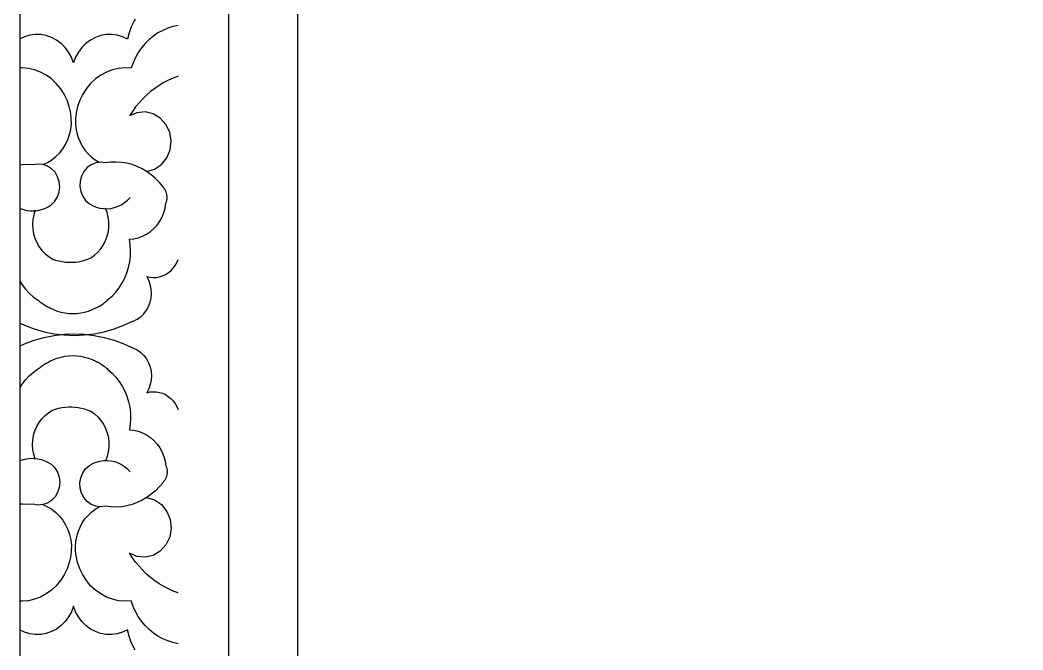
# Model space of a CAD drawing. Extents: x 1188826 to 1909461, y 608442 to 1651179.
# Drawn here: x 1668915 to 1669365.8, y 1029135.4 to 1029418.9 of the extents above; entities that cross this region are included whole.
import ezdxf

# ---------------------------------------------------------------- set-up
doc = ezdxf.new("R2010")
doc.units = 0
doc.header["$LTSCALE"] = 1000
doc.header["$MEASUREMENT"] = 0
doc.layers.add('窗', color=4, linetype='Continuous')
doc.layers.add('立面线', color=40, linetype='Continuous')

# ---------------------------------------------------------------- blocks, each defined once
blk = doc.blocks.new('EHYTERHT5EHTER')
at = {"layer": '窗', "ltscale": 3}
blk.add_lwpolyline([(86749.2, -231660.6), (85555.26, -231660.6), (85555.26, -233330.6), (86749.2, -233330.6)], close=True, dxfattribs=at)

msp = doc.modelspace()

# ---------------------------------------------------------------- linework, layer by layer
at = {"layer": '立面线'}
for p, q in [((1669039.81, 1028413.42), (1669039.81, 1032663.42)), ((1669008.6, 1032633.42), (1669008.6, 1028443.42)), ((1668914.97, 1028443.42), (1668914.97, 1032543.42)), ((1668966.22, 1029418.5), (1668964.97, 1029415.87)), ((1668966.68, 1029419.28), (1668966.22, 1029418.5)), ((1668963.98, 1029413.1), (1668963.25, 1029410.25)), ((1668964.97, 1029415.87), (1668963.98, 1029413.1)), ((1668979.11, 1029414.25), (1668976.95, 1029413.06)), ((1668981.36, 1029415.22), (1668979.11, 1029414.25)), ((1668983.69, 1029415.96), (1668981.36, 1029415.22)), ((1668986.06, 1029416.47), (1668983.69, 1029415.96)), ((1668916.97, 1029411.33), (1668914.97, 1029410.38)), ((1668919.36, 1029412.04), (1668916.97, 1029411.33)), ((1668921.82, 1029412.37), (1668919.36, 1029412.04)), ((1668924.31, 1029412.31), (1668921.82, 1029412.37)), ((1668926.76, 1029411.87), (1668924.31, 1029412.31)), ((1668929.12, 1029411.05), (1668926.76, 1029411.87)), ((1668931.35, 1029409.86), (1668929.12, 1029411.05)), ((1668933.39, 1029408.34), (1668931.35, 1029409.86)), ((1668946.59, 1029409.86), (1668944.55, 1029408.34)), ((1668948.82, 1029411.05), (1668946.59, 1029409.86)), ((1668951.19, 1029411.87), (1668948.82, 1029411.05)), ((1668953.63, 1029412.31), (1668951.19, 1029411.87)), ((1668956.12, 1029412.37), (1668953.63, 1029412.31)), ((1668958.58, 1029412.04), (1668956.12, 1029412.37)), ((1668960.98, 1029411.33), (1668958.58, 1029412.04)), ((1668963.25, 1029410.25), (1668960.98, 1029411.33)), ((1668972.98, 1029410.07), (1668971.2, 1029408.29)), ((1668974.9, 1029411.66), (1668972.98, 1029410.07)), ((1668976.95, 1029413.06), (1668974.9, 1029411.66)), ((1668935.22, 1029406.52), (1668933.39, 1029408.34)), ((1668936.77, 1029404.44), (1668935.22, 1029406.52)), ((1668938.03, 1029402.13), (1668936.77, 1029404.44)), ((1668941.17, 1029404.44), (1668939.91, 1029402.13)), ((1668942.73, 1029406.52), (1668941.17, 1029404.44)), ((1668944.55, 1029408.34), (1668942.73, 1029406.52)), ((1668968.13, 1029404.25), (1668966.87, 1029402.02)), ((1668969.58, 1029406.35), (1668968.13, 1029404.25)), ((1668971.2, 1029408.29), (1668969.58, 1029406.35)), ((1668938.97, 1029399.65), (1668938.03, 1029402.13)), ((1668939.91, 1029402.13), (1668938.97, 1029399.65)), ((1668965.8, 1029399.67), (1668964.93, 1029397.22)), ((1668966.87, 1029402.02), (1668965.8, 1029399.67)), ((1668915.86, 1029397.36), (1668914.97, 1029397.31)), ((1668918.7, 1029397.1), (1668915.86, 1029397.36)), ((1668921.49, 1029396.46), (1668918.7, 1029397.1)), ((1668924.18, 1029395.45), (1668921.49, 1029396.46)), ((1668926.73, 1029394.08), (1668924.18, 1029395.45)), ((1668953.76, 1029395.45), (1668951.21, 1029394.08)), ((1668956.45, 1029396.46), (1668953.76, 1029395.45)), ((1668959.24, 1029397.1), (1668956.45, 1029396.46)), ((1668962.09, 1029397.36), (1668959.24, 1029397.1)), ((1668964.93, 1029397.22), (1668962.09, 1029397.36)), ((1668929.11, 1029392.38), (1668926.73, 1029394.08)), ((1668931.26, 1029390.36), (1668929.11, 1029392.38)), ((1668948.83, 1029392.38), (1668946.68, 1029390.36)), ((1668951.21, 1029394.08), (1668948.83, 1029392.38)), ((1668979.59, 1029390.71), (1668977.55, 1029389.49)), ((1668981.7, 1029391.81), (1668979.59, 1029390.71)), ((1668983.86, 1029392.77), (1668981.7, 1029391.81)), ((1668986.06, 1029393.61), (1668983.86, 1029392.77)), ((1668933.17, 1029388.08), (1668931.26, 1029390.36)), ((1668934.79, 1029385.55), (1668933.17, 1029388.08)), ((1668944.77, 1029388.08), (1668943.15, 1029385.55)), ((1668946.68, 1029390.36), (1668944.77, 1029388.08)), ((1668973.67, 1029386.68), (1668971.84, 1029385.11)), ((1668975.57, 1029388.14), (1668973.67, 1029386.68)), ((1668977.55, 1029389.49), (1668975.57, 1029388.14)), ((1668936.11, 1029382.82), (1668934.79, 1029385.55)), ((1668937.09, 1029379.93), (1668936.11, 1029382.82)), ((1668941.84, 1029382.82), (1668940.85, 1029379.93)), ((1668943.15, 1029385.55), (1668941.84, 1029382.82)), ((1668968.45, 1029381.64), (1668966.89, 1029379.76)), ((1668970.1, 1029383.42), (1668968.45, 1029381.64)), ((1668971.84, 1029385.11), (1668970.1, 1029383.42)), ((1668937.73, 1029376.93), (1668937.09, 1029379.93)), ((1668940.85, 1029379.93), (1668940.21, 1029376.93)), ((1668965.44, 1029377.78), (1668964.09, 1029375.72)), ((1668967.51, 1029377.2), (1668964.09, 1029375.72)), ((1668966.89, 1029379.76), (1668965.44, 1029377.78)), ((1668971.18, 1029377.54), (1668967.51, 1029377.2)), ((1668974.78, 1029376.71), (1668971.18, 1029377.54)), ((1668938.01, 1029374.53), (1668937.73, 1029376.93)), ((1668938.02, 1029372.11), (1668938.01, 1029374.53)), ((1668939.95, 1029374.74), (1668939.91, 1029372.54)), ((1668939.91, 1029372.54), (1668940.09, 1029370.34)), ((1668940.21, 1029376.93), (1668939.95, 1029374.74)), ((1668977.99, 1029374.78), (1668974.78, 1029376.71)), ((1668980.55, 1029371.92), (1668977.99, 1029374.78)), ((1668937.24, 1029367.34), (1668937.76, 1029369.7)), ((1668937.76, 1029369.7), (1668938.02, 1029372.11)), ((1668940.09, 1029370.34), (1668940.49, 1029368.17)), ((1668940.49, 1029368.17), (1668941.1, 1029366.06)), ((1668982.22, 1029368.39), (1668980.55, 1029371.92)), ((1668982.87, 1029364.48), (1668982.22, 1029368.39)), ((1668935.46, 1029362.91), (1668936.47, 1029365.07)), ((1668936.47, 1029365.07), (1668937.24, 1029367.34)), ((1668941.1, 1029366.06), (1668941.92, 1029364.04)), ((1668941.92, 1029364.04), (1668942.93, 1029362.12)), ((1668982.43, 1029360.53), (1668982.87, 1029364.48)), ((1668931.11, 1029357.41), (1668932.76, 1029359.05)), ((1668932.76, 1029359.05), (1668934.21, 1029360.89)), ((1668934.21, 1029360.89), (1668935.46, 1029362.91)), ((1668942.93, 1029362.12), (1668944.13, 1029360.34)), ((1668944.13, 1029360.34), (1668945.51, 1029358.7)), ((1668980.94, 1029356.9), (1668982.43, 1029360.53)), ((1668925.26, 1029353.88), (1668927.33, 1029354.8)), ((1668927.33, 1029354.8), (1668929.29, 1029355.98)), ((1668929.29, 1029355.98), (1668931.11, 1029357.41)), ((1668945.51, 1029358.7), (1668947.03, 1029357.23)), ((1668948.97, 1029354.6), (1668946.93, 1029353.78)), ((1668947.03, 1029357.23), (1668948.7, 1029355.95)), ((1668948.7, 1029355.95), (1668950.48, 1029354.87)), ((1668951.14, 1029354.9), (1668948.97, 1029354.6)), ((1668953.31, 1029354.65), (1668951.14, 1029354.9)), ((1668955.71, 1029354.93), (1668953.31, 1029354.65)), ((1668958.14, 1029354.99), (1668955.71, 1029354.93)), ((1668960.56, 1029354.82), (1668958.14, 1029354.99)), ((1668962.95, 1029354.43), (1668960.56, 1029354.82)), ((1668978.53, 1029353.89), (1668980.94, 1029356.9)), ((1668916, 1029353.74), (1668914.97, 1029353.6)), ((1668918.42, 1029353.82), (1668916, 1029353.74)), ((1668920.84, 1029353.68), (1668918.42, 1029353.82)), ((1668922.99, 1029354.06), (1668920.84, 1029353.68)), ((1668925.17, 1029353.89), (1668922.99, 1029354.06)), ((1668925.26, 1029353.88), (1668925.17, 1029353.89)), ((1668927.25, 1029353.19), (1668925.26, 1029353.88)), ((1668929.13, 1029351.99), (1668927.25, 1029353.19)), ((1668930.7, 1029350.36), (1668929.13, 1029351.99)), ((1668931.87, 1029348.37), (1668930.7, 1029350.36)), ((1668943.63, 1029350.74), (1668942.56, 1029348.69)), ((1668945.12, 1029352.47), (1668943.63, 1029350.74)), ((1668946.93, 1029353.78), (1668945.12, 1029352.47)), ((1668965.31, 1029353.81), (1668962.95, 1029354.43)), ((1668967.61, 1029352.97), (1668965.31, 1029353.81)), ((1668969.83, 1029351.93), (1668967.61, 1029352.97)), ((1668971.87, 1029350.73), (1668969.83, 1029351.93)), ((1668971.87, 1029350.73), (1668975.42, 1029351.78)), ((1668971.95, 1029350.67), (1668971.87, 1029350.73)), ((1668973.97, 1029349.23), (1668971.95, 1029350.67)), ((1668975.42, 1029351.78), (1668978.53, 1029353.89)), ((1668932.6, 1029346.15), (1668931.87, 1029348.37)), ((1668932.83, 1029343.81), (1668932.6, 1029346.15)), ((1668941.95, 1029346.43), (1668941.84, 1029344.08)), ((1668942.56, 1029348.69), (1668941.95, 1029346.43)), ((1668975.87, 1029347.6), (1668973.97, 1029349.23)), ((1668977.63, 1029345.8), (1668975.87, 1029347.6)), ((1668979.23, 1029343.84), (1668977.63, 1029345.8)), ((1668931.78, 1029339.28), (1668932.55, 1029341.48)), ((1668932.55, 1029341.48), (1668932.83, 1029343.81)), ((1668941.84, 1029344.08), (1668942.24, 1029341.77)), ((1668942.24, 1029341.77), (1668943.12, 1029339.61)), ((1668979.66, 1029343.35), (1668979.23, 1029343.84)), ((1668980.03, 1029342.82), (1668979.66, 1029343.35)), ((1668980.35, 1029342.25), (1668980.03, 1029342.82)), ((1668980.62, 1029341.64), (1668980.35, 1029342.25)), ((1668980.83, 1029341.01), (1668980.62, 1029341.64)), ((1668980.98, 1029340.36), (1668980.83, 1029341.01)), ((1668928.96, 1029335.73), (1668930.56, 1029337.33)), ((1668930.56, 1029337.33), (1668931.78, 1029339.28)), ((1668943.12, 1029339.61), (1668944.44, 1029337.74)), ((1668944.44, 1029337.74), (1668946.12, 1029336.24)), ((1668960.55, 1029335.8), (1668961.99, 1029336.73)), ((1668961.99, 1029336.73), (1668963.32, 1029337.83)), ((1668963.32, 1029337.83), (1668964.52, 1029339.08)), ((1668980.21, 1029334.29), (1668980.57, 1029336.44)), ((1668980.57, 1029336.44), (1668980.79, 1029337.06)), ((1668980.79, 1029337.06), (1668980.95, 1029337.71)), ((1668980.95, 1029337.71), (1668981.06, 1029338.37)), ((1668981.07, 1029339.7), (1668980.98, 1029340.36)), ((1668981.06, 1029338.37), (1668981.09, 1029339.03)), ((1668981.09, 1029339.03), (1668981.07, 1029339.7)), ((1668914.97, 1029334.06), (1668916.44, 1029333.56)), ((1668916.44, 1029333.56), (1668918.04, 1029333.21)), ((1668918.04, 1029333.21), (1668919.66, 1029333.03)), ((1668919.66, 1029333.03), (1668921.29, 1029333.04)), ((1668921.81, 1029333.31), (1668921.17, 1029331.26)), ((1668921.29, 1029333.04), (1668922.91, 1029333.23)), ((1668922.91, 1029333.23), (1668924.5, 1029333.6)), ((1668924.5, 1029333.6), (1668926.05, 1029334.14)), ((1668926.05, 1029334.14), (1668927.54, 1029334.85)), ((1668927.54, 1029334.85), (1668928.96, 1029335.73)), ((1668946.12, 1029336.24), (1668947.6, 1029335.4)), ((1668947.6, 1029335.4), (1668949.17, 1029334.75)), ((1668949.17, 1029334.75), (1668950.79, 1029334.3)), ((1668950.79, 1029334.3), (1668952.44, 1029334.04)), ((1668952.44, 1029334.04), (1668954.12, 1029333.99)), ((1668954.12, 1029332.24), (1668953.38, 1029334.25)), ((1668954.12, 1029333.99), (1668955.79, 1029334.14)), ((1668954.63, 1029330.16), (1668954.12, 1029332.24)), ((1668955.79, 1029334.14), (1668957.43, 1029334.5)), ((1668957.43, 1029334.5), (1668959.02, 1029335.06)), ((1668959.02, 1029335.06), (1668960.55, 1029335.8)), ((1668978.8, 1029330.22), (1668979.61, 1029332.21)), ((1668979.61, 1029332.21), (1668980.21, 1029334.29)), ((1668920.77, 1029329.15), (1668920.62, 1029327)), ((1668921.17, 1029331.26), (1668920.77, 1029329.15)), ((1668954.89, 1029328.02), (1668954.63, 1029330.16)), ((1668954.89, 1029325.87), (1668954.89, 1029328.02)), ((1668976.54, 1029326.62), (1668977.77, 1029328.35)), ((1668977.77, 1029328.35), (1668978.8, 1029330.22)), ((1668920.62, 1029327), (1668920.73, 1029324.85)), ((1668920.73, 1029324.85), (1668921.08, 1029322.73)), ((1668954.16, 1029321.64), (1668954.65, 1029323.73)), ((1668954.65, 1029323.73), (1668954.89, 1029325.87)), ((1668971.86, 1029322.52), (1668973.56, 1029323.68)), ((1668973.56, 1029323.68), (1668975.13, 1029325.06)), ((1668975.13, 1029325.06), (1668976.54, 1029326.62)), ((1668921.08, 1029322.73), (1668921.67, 1029320.67)), ((1668921.67, 1029320.67), (1668922.5, 1029318.71)), ((1668922.5, 1029318.71), (1668923.55, 1029316.88)), ((1668952.48, 1029317.74), (1668953.44, 1029319.63)), ((1668953.44, 1029319.63), (1668954.16, 1029321.64)), ((1668964.14, 1029320.24), (1668966.15, 1029320.43)), ((1668964.51, 1029317.71), (1668964.14, 1029320.24)), ((1668966.15, 1029320.43), (1668968.12, 1029320.88)), ((1668968.12, 1029320.88), (1668970.04, 1029321.58)), ((1668970.04, 1029321.58), (1668971.86, 1029322.52)), ((1668923.55, 1029316.88), (1668924.8, 1029315.2)), ((1668924.8, 1029315.2), (1668926.24, 1029313.7)), ((1668948.42, 1029313.03), (1668949.96, 1029314.41)), ((1668949.96, 1029314.41), (1668951.32, 1029315.99)), ((1668951.32, 1029315.99), (1668952.48, 1029317.74)), ((1668964.65, 1029315.15), (1668964.51, 1029317.71)), ((1668964.57, 1029312.6), (1668964.65, 1029315.15)), ((1668926.24, 1029313.7), (1668927.84, 1029312.41)), ((1668927.84, 1029312.41), (1668929.58, 1029311.35)), ((1668929.58, 1029311.35), (1668930.97, 1029310.87)), ((1668930.97, 1029310.87), (1668932.39, 1029310.47)), ((1668932.39, 1029310.47), (1668933.83, 1029310.18)), ((1668933.83, 1029310.18), (1668935.28, 1029309.98)), ((1668935.28, 1029309.98), (1668936.74, 1029309.88)), ((1668936.74, 1029309.88), (1668938.21, 1029309.87)), ((1668938.21, 1029309.87), (1668939.67, 1029309.96)), ((1668939.67, 1029309.96), (1668941.12, 1029310.15)), ((1668941.12, 1029310.15), (1668942.56, 1029310.44)), ((1668942.56, 1029310.44), (1668943.98, 1029310.82)), ((1668943.98, 1029310.82), (1668945.38, 1029311.29)), ((1668945.38, 1029311.29), (1668946.74, 1029311.86)), ((1668946.74, 1029311.86), (1668948.42, 1029313.03)), ((1668963.74, 1029307.56), (1668964.26, 1029310.06)), ((1668964.26, 1029310.06), (1668964.57, 1029312.6)), ((1668984.68, 1029308.37), (1668985.45, 1029309.69)), ((1668985.45, 1029309.69), (1668986.06, 1029311.1)), ((1668962.04, 1029302.79), (1668962.99, 1029305.13)), ((1668962.99, 1029305.13), (1668963.74, 1029307.56)), ((1668980.33, 1029304.38), (1668981.58, 1029305.15)), ((1668981.58, 1029305.15), (1668982.73, 1029306.09)), ((1668982.73, 1029306.09), (1668983.77, 1029307.16)), ((1668983.77, 1029307.16), (1668984.68, 1029308.37)), ((1668914.97, 1029301.24), (1668915.93, 1029299.66)), ((1668959.53, 1029298.45), (1668960.88, 1029300.56)), ((1668960.88, 1029300.56), (1668962.04, 1029302.79)), ((1668972.83, 1029301.76), (1668971.9, 1029303.51)), ((1668971.9, 1029303.51), (1668973.31, 1029303.19)), ((1668973.52, 1029299.88), (1668972.83, 1029301.76)), ((1668973.31, 1029303.19), (1668974.74, 1029303.05)), ((1668974.74, 1029303.05), (1668976.19, 1029303.1)), ((1668976.19, 1029303.1), (1668977.61, 1029303.34)), ((1668977.61, 1029303.34), (1668979, 1029303.77)), ((1668979, 1029303.77), (1668980.33, 1029304.38)), ((1668915.93, 1029299.66), (1668917.4, 1029297.71)), ((1668917.4, 1029297.71), (1668919.04, 1029295.93)), ((1668919.04, 1029295.93), (1668920.84, 1029294.34)), ((1668956.32, 1029294.7), (1668958.01, 1029296.49)), ((1668958.01, 1029296.49), (1668959.53, 1029298.45)), ((1668973.93, 1029297.91), (1668973.52, 1029299.88)), ((1668973.9, 1029293.87), (1668974.06, 1029295.89)), ((1668974.06, 1029295.89), (1668973.93, 1029297.91)), ((1668920.84, 1029294.34), (1668922.78, 1029292.96)), ((1668922.78, 1029292.96), (1668923.21, 1029292.61)), ((1668923.21, 1029292.61), (1668923.66, 1029292.27)), ((1668923.66, 1029292.27), (1668924.11, 1029291.94)), ((1668924.11, 1029291.94), (1668924.56, 1029291.62)), ((1668924.56, 1029291.62), (1668925.02, 1029291.31)), ((1668952.37, 1029291.25), (1668952.81, 1029291.59)), ((1668952.81, 1029291.59), (1668953.25, 1029291.94)), ((1668953.25, 1029291.94), (1668953.67, 1029292.31)), ((1668953.67, 1029292.31), (1668954.08, 1029292.69)), ((1668954.08, 1029292.69), (1668954.47, 1029293.08)), ((1668954.47, 1029293.08), (1668956.32, 1029294.7)), ((1668972.77, 1029290.03), (1668973.47, 1029291.91)), ((1668973.47, 1029291.91), (1668973.9, 1029293.87)), ((1668925.02, 1029291.31), (1668925.48, 1029291)), ((1668925.48, 1029291), (1668925.95, 1029290.71)), ((1668925.95, 1029290.71), (1668926.43, 1029290.42)), ((1668926.43, 1029290.42), (1668926.9, 1029290.14)), ((1668926.9, 1029290.14), (1668927.39, 1029289.87)), ((1668927.39, 1029289.87), (1668927.87, 1029289.61)), ((1668927.87, 1029289.61), (1668928.36, 1029289.36)), ((1668928.36, 1029289.36), (1668929.99, 1029288.59)), ((1668929.99, 1029288.59), (1668931.67, 1029287.95)), ((1668931.67, 1029287.95), (1668933.39, 1029287.45)), ((1668933.39, 1029287.45), (1668935.14, 1029287.1)), ((1668935.14, 1029287.1), (1668936.91, 1029286.88)), ((1668936.91, 1029286.88), (1668938.69, 1029286.81)), ((1668938.69, 1029286.81), (1668940.47, 1029286.88)), ((1668940.47, 1029286.88), (1668942.24, 1029287.1)), ((1668942.24, 1029287.1), (1668943.99, 1029287.45)), ((1668943.99, 1029287.45), (1668945.71, 1029287.95)), ((1668945.71, 1029287.95), (1668947.39, 1029288.59)), ((1668947.39, 1029288.59), (1668949.02, 1029289.36)), ((1668949.02, 1029289.36), (1668949.52, 1029289.58)), ((1668949.52, 1029289.58), (1668950.02, 1029289.81)), ((1668950.02, 1029289.81), (1668950.51, 1029290.07)), ((1668950.51, 1029290.07), (1668950.99, 1029290.34)), ((1668950.99, 1029290.34), (1668951.46, 1029290.62)), ((1668951.46, 1029290.62), (1668951.92, 1029290.93)), ((1668951.92, 1029290.93), (1668952.37, 1029291.25)), ((1668970.62, 1029286.73), (1668971.81, 1029288.3)), ((1668971.81, 1029288.3), (1668972.77, 1029290.03)), ((1668914.97, 1029282.42), (1668916.96, 1029281.51)), ((1668961.65, 1029281.51), (1668965.95, 1029283.48)), ((1668965.95, 1029283.44), (1668967.65, 1029284.28)), ((1668967.65, 1029284.28), (1668969.22, 1029285.38)), ((1668969.22, 1029285.38), (1668970.62, 1029286.73)), ((1668916.96, 1029281.51), (1668921.34, 1029279.89)), ((1668921.34, 1029279.89), (1668925.78, 1029278.62)), ((1668925.78, 1029278.62), (1668930.26, 1029277.71)), ((1668948.35, 1029277.71), (1668952.83, 1029278.62)), ((1668952.83, 1029278.62), (1668957.27, 1029279.89)), ((1668957.27, 1029279.89), (1668961.65, 1029281.51)), ((1668916.96, 1029273.19), (1668921.34, 1029274.81)), ((1668921.34, 1029274.81), (1668925.78, 1029276.07)), ((1668925.78, 1029276.07), (1668930.26, 1029276.98)), ((1668930.26, 1029277.71), (1668934.77, 1029277.16)), ((1668930.26, 1029276.98), (1668934.77, 1029277.53)), ((1668934.77, 1029277.53), (1668939.3, 1029277.71)), ((1668934.77, 1029277.16), (1668939.3, 1029276.98)), ((1668939.3, 1029277.71), (1668943.83, 1029277.53)), ((1668939.3, 1029276.98), (1668943.83, 1029277.16)), ((1668943.83, 1029277.16), (1668948.35, 1029277.71)), ((1668943.83, 1029277.53), (1668948.35, 1029276.98)), ((1668948.35, 1029276.98), (1668952.83, 1029276.07)), ((1668952.83, 1029276.07), (1668957.27, 1029274.81)), ((1668957.27, 1029274.81), (1668961.65, 1029273.19)), ((1668914.97, 1029272.27), (1668916.96, 1029273.19)), ((1668961.65, 1029273.19), (1668965.95, 1029271.22)), ((1668965.95, 1029271.26), (1668967.65, 1029270.42)), ((1668967.65, 1029270.42), (1668969.22, 1029269.31)), ((1668969.22, 1029269.31), (1668970.62, 1029267.96)), ((1668926.43, 1029264.27), (1668926.9, 1029264.55)), ((1668926.9, 1029264.55), (1668927.39, 1029264.82)), ((1668927.39, 1029264.82), (1668927.87, 1029265.08)), ((1668927.87, 1029265.08), (1668928.36, 1029265.34)), ((1668928.36, 1029265.34), (1668929.99, 1029266.1)), ((1668929.99, 1029266.1), (1668931.67, 1029266.74)), ((1668931.67, 1029266.74), (1668933.39, 1029267.24)), ((1668933.39, 1029267.24), (1668935.14, 1029267.6)), ((1668935.14, 1029267.6), (1668936.91, 1029267.81)), ((1668936.91, 1029267.81), (1668938.69, 1029267.88)), ((1668938.69, 1029267.88), (1668940.47, 1029267.81)), ((1668940.47, 1029267.81), (1668942.24, 1029267.6)), ((1668942.24, 1029267.6), (1668943.99, 1029267.24)), ((1668943.99, 1029267.24), (1668945.71, 1029266.74)), ((1668945.71, 1029266.74), (1668947.39, 1029266.1)), ((1668947.39, 1029266.1), (1668949.02, 1029265.34)), ((1668949.02, 1029265.34), (1668949.52, 1029265.12)), ((1668949.52, 1029265.12), (1668950.02, 1029264.88)), ((1668950.02, 1029264.88), (1668950.51, 1029264.63)), ((1668950.51, 1029264.63), (1668950.99, 1029264.36)), ((1668950.99, 1029264.36), (1668951.46, 1029264.07)), ((1668970.62, 1029267.96), (1668971.81, 1029266.4)), ((1668971.81, 1029266.4), (1668972.77, 1029264.66)), ((1668972.77, 1029264.66), (1668973.47, 1029262.79)), ((1668919.04, 1029258.76), (1668920.84, 1029260.35)), ((1668920.84, 1029260.35), (1668922.78, 1029261.74)), ((1668922.78, 1029261.74), (1668923.21, 1029262.08)), ((1668923.21, 1029262.08), (1668923.66, 1029262.42)), ((1668923.66, 1029262.42), (1668924.11, 1029262.75)), ((1668924.11, 1029262.75), (1668924.56, 1029263.07)), ((1668924.56, 1029263.07), (1668925.02, 1029263.38)), ((1668925.02, 1029263.38), (1668925.48, 1029263.69)), ((1668925.48, 1029263.69), (1668925.95, 1029263.99)), ((1668925.95, 1029263.99), (1668926.43, 1029264.27)), ((1668951.46, 1029264.07), (1668951.92, 1029263.77)), ((1668951.92, 1029263.77), (1668952.37, 1029263.45)), ((1668952.37, 1029263.45), (1668952.81, 1029263.11)), ((1668952.81, 1029263.11), (1668953.25, 1029262.76)), ((1668953.25, 1029262.76), (1668953.67, 1029262.39)), ((1668953.67, 1029262.39), (1668954.08, 1029262.01)), ((1668954.08, 1029262.01), (1668954.47, 1029261.61)), ((1668954.47, 1029261.61), (1668956.32, 1029260)), ((1668956.32, 1029260), (1668958.01, 1029258.2)), ((1668973.47, 1029262.79), (1668973.9, 1029260.82)), ((1668973.9, 1029260.82), (1668974.06, 1029258.8)), ((1668915.93, 1029255.04), (1668917.4, 1029256.98)), ((1668917.4, 1029256.98), (1668919.04, 1029258.76)), ((1668958.01, 1029258.2), (1668959.53, 1029256.24)), ((1668959.53, 1029256.24), (1668960.88, 1029254.14)), ((1668973.93, 1029256.79), (1668973.52, 1029254.81)), ((1668974.06, 1029258.8), (1668973.93, 1029256.79)), ((1668914.97, 1029253.46), (1668915.93, 1029255.04)), ((1668960.88, 1029254.14), (1668962.04, 1029251.9)), ((1668962.04, 1029251.9), (1668962.99, 1029249.56)), ((1668972.83, 1029252.93), (1668971.9, 1029251.18)), ((1668971.9, 1029251.18), (1668973.31, 1029251.51)), ((1668973.52, 1029254.81), (1668972.83, 1029252.93)), ((1668973.31, 1029251.51), (1668974.74, 1029251.64)), ((1668974.74, 1029251.64), (1668976.19, 1029251.59)), ((1668976.19, 1029251.59), (1668977.61, 1029251.35)), ((1668977.61, 1029251.35), (1668979, 1029250.92)), ((1668979, 1029250.92), (1668980.33, 1029250.32)), ((1668962.99, 1029249.56), (1668963.74, 1029247.13)), ((1668963.74, 1029247.13), (1668964.26, 1029244.64)), ((1668980.33, 1029250.32), (1668981.58, 1029249.54)), ((1668981.58, 1029249.54), (1668982.73, 1029248.61)), ((1668982.73, 1029248.61), (1668983.77, 1029247.53)), ((1668983.77, 1029247.53), (1668984.68, 1029246.32)), ((1668984.68, 1029246.32), (1668985.45, 1029245.01)), ((1668926.24, 1029240.99), (1668927.84, 1029242.28)), ((1668927.84, 1029242.28), (1668929.58, 1029243.34)), ((1668929.58, 1029243.34), (1668930.97, 1029243.83)), ((1668930.97, 1029243.83), (1668932.39, 1029244.22)), ((1668932.39, 1029244.22), (1668933.83, 1029244.51)), ((1668933.83, 1029244.51), (1668935.28, 1029244.71)), ((1668935.28, 1029244.71), (1668936.74, 1029244.82)), ((1668936.74, 1029244.82), (1668938.21, 1029244.82)), ((1668938.21, 1029244.82), (1668939.67, 1029244.73)), ((1668939.67, 1029244.73), (1668941.12, 1029244.54)), ((1668941.12, 1029244.54), (1668942.56, 1029244.26)), ((1668942.56, 1029244.26), (1668943.98, 1029243.87)), ((1668943.98, 1029243.87), (1668945.38, 1029243.4)), ((1668945.38, 1029243.4), (1668946.74, 1029242.83)), ((1668946.74, 1029242.83), (1668948.42, 1029241.67)), ((1668964.26, 1029244.64), (1668964.57, 1029242.1)), ((1668964.57, 1029242.1), (1668964.65, 1029239.54)), ((1668985.45, 1029245.01), (1668986.06, 1029243.6)), ((1668922.5, 1029235.98), (1668923.55, 1029237.82)), ((1668923.55, 1029237.82), (1668924.8, 1029239.5)), ((1668924.8, 1029239.5), (1668926.24, 1029240.99)), ((1668948.42, 1029241.67), (1668949.96, 1029240.29)), ((1668949.96, 1029240.29), (1668951.32, 1029238.71)), ((1668951.32, 1029238.71), (1668952.48, 1029236.96)), ((1668964.65, 1029239.54), (1668964.51, 1029236.99)), ((1668921.08, 1029231.96), (1668921.67, 1029234.02)), ((1668921.67, 1029234.02), (1668922.5, 1029235.98)), ((1668952.48, 1029236.96), (1668953.44, 1029235.06)), ((1668953.44, 1029235.06), (1668954.16, 1029233.06)), ((1668954.16, 1029233.06), (1668954.65, 1029230.97)), ((1668964.51, 1029236.99), (1668964.14, 1029234.46)), ((1668964.14, 1029234.46), (1668966.15, 1029234.26)), ((1668966.15, 1029234.26), (1668968.12, 1029233.81)), ((1668968.12, 1029233.81), (1668970.04, 1029233.11)), ((1668970.04, 1029233.11), (1668971.86, 1029232.17)), ((1668920.62, 1029227.69), (1668920.73, 1029229.84)), ((1668920.73, 1029229.84), (1668921.08, 1029231.96)), ((1668954.65, 1029230.97), (1668954.89, 1029228.83)), ((1668954.89, 1029228.83), (1668954.89, 1029226.67)), ((1668971.86, 1029232.17), (1668973.56, 1029231.01)), ((1668973.56, 1029231.01), (1668975.13, 1029229.64)), ((1668975.13, 1029229.64), (1668976.54, 1029228.08)), ((1668920.77, 1029225.54), (1668920.62, 1029227.69)), ((1668921.17, 1029223.43), (1668920.77, 1029225.54)), ((1668954.63, 1029224.53), (1668954.12, 1029222.45)), ((1668954.89, 1029226.67), (1668954.63, 1029224.53)), ((1668976.54, 1029228.08), (1668977.77, 1029226.35)), ((1668977.77, 1029226.35), (1668978.8, 1029224.47)), ((1668978.8, 1029224.47), (1668979.61, 1029222.48)), ((1668914.97, 1029220.64), (1668916.44, 1029221.14)), ((1668916.44, 1029221.14), (1668918.04, 1029221.49)), ((1668918.04, 1029221.49), (1668919.66, 1029221.66)), ((1668919.66, 1029221.66), (1668921.29, 1029221.65)), ((1668921.81, 1029221.39), (1668921.17, 1029223.43)), ((1668921.29, 1029221.65), (1668922.91, 1029221.46)), ((1668922.91, 1029221.46), (1668924.5, 1029221.09)), ((1668924.5, 1029221.09), (1668926.05, 1029220.55)), ((1668926.05, 1029220.55), (1668927.54, 1029219.84)), ((1668927.54, 1029219.84), (1668928.96, 1029218.96)), ((1668946.12, 1029218.45), (1668947.6, 1029219.29)), ((1668947.6, 1029219.29), (1668949.17, 1029219.94)), ((1668949.17, 1029219.94), (1668950.79, 1029220.4)), ((1668950.79, 1029220.4), (1668952.44, 1029220.65)), ((1668952.44, 1029220.65), (1668954.12, 1029220.7)), ((1668954.12, 1029222.45), (1668953.38, 1029220.45)), ((1668954.12, 1029220.7), (1668955.79, 1029220.55)), ((1668955.79, 1029220.55), (1668957.43, 1029220.19)), ((1668957.43, 1029220.19), (1668959.02, 1029219.64)), ((1668959.02, 1029219.64), (1668960.55, 1029218.89)), ((1668979.61, 1029222.48), (1668980.21, 1029220.4)), ((1668980.21, 1029220.4), (1668980.57, 1029218.26)), ((1668928.96, 1029218.96), (1668930.56, 1029217.37)), ((1668930.56, 1029217.37), (1668931.78, 1029215.42)), ((1668931.78, 1029215.42), (1668932.55, 1029213.21)), ((1668942.24, 1029212.93), (1668943.12, 1029215.08)), ((1668943.12, 1029215.08), (1668944.44, 1029216.96)), ((1668944.44, 1029216.96), (1668946.12, 1029218.45)), ((1668960.55, 1029218.89), (1668961.99, 1029217.96)), ((1668961.99, 1029217.96), (1668963.32, 1029216.87)), ((1668963.32, 1029216.87), (1668964.52, 1029215.61)), ((1668980.57, 1029218.26), (1668980.79, 1029217.63)), ((1668980.79, 1029217.63), (1668980.95, 1029216.99)), ((1668980.95, 1029216.99), (1668981.06, 1029216.33)), ((1668981.07, 1029214.99), (1668980.98, 1029214.33)), ((1668981.06, 1029216.33), (1668981.09, 1029215.66)), ((1668981.09, 1029215.66), (1668981.07, 1029214.99)), ((1668932.55, 1029213.21), (1668932.83, 1029210.88)), ((1668932.83, 1029210.88), (1668932.6, 1029208.54)), ((1668941.84, 1029210.61), (1668942.24, 1029212.93)), ((1668941.95, 1029208.26), (1668941.84, 1029210.61)), ((1668979.23, 1029210.85), (1668977.63, 1029208.9)), ((1668979.66, 1029211.34), (1668979.23, 1029210.85)), ((1668980.03, 1029211.88), (1668979.66, 1029211.34)), ((1668980.35, 1029212.45), (1668980.03, 1029211.88)), ((1668980.62, 1029213.05), (1668980.35, 1029212.45)), ((1668980.83, 1029213.68), (1668980.62, 1029213.05)), ((1668980.98, 1029214.33), (1668980.83, 1029213.68)), ((1668931.87, 1029206.32), (1668930.7, 1029204.34)), ((1668932.6, 1029208.54), (1668931.87, 1029206.32)), ((1668942.56, 1029206), (1668941.95, 1029208.26)), ((1668943.63, 1029203.95), (1668942.56, 1029206)), ((1668975.87, 1029207.09), (1668973.97, 1029205.46)), ((1668977.63, 1029208.9), (1668975.87, 1029207.09)), ((1668927.25, 1029201.5), (1668925.26, 1029200.82)), ((1668929.13, 1029202.7), (1668927.25, 1029201.5)), ((1668930.7, 1029204.34), (1668929.13, 1029202.7)), ((1668945.12, 1029202.23), (1668943.63, 1029203.95)), ((1668946.93, 1029200.92), (1668945.12, 1029202.23)), ((1668967.61, 1029201.72), (1668965.31, 1029200.88)), ((1668969.83, 1029202.77), (1668967.61, 1029201.72)), ((1668971.87, 1029203.96), (1668969.83, 1029202.77)), ((1668971.95, 1029204.02), (1668971.87, 1029203.96)), ((1668971.87, 1029203.96), (1668975.42, 1029202.92)), ((1668973.97, 1029205.46), (1668971.95, 1029204.02)), ((1668975.42, 1029202.92), (1668978.53, 1029200.8)), ((1668916, 1029200.96), (1668914.97, 1029201.09)), ((1668918.42, 1029200.87), (1668916, 1029200.96)), ((1668920.84, 1029201.01), (1668918.42, 1029200.87)), ((1668922.99, 1029200.63), (1668920.84, 1029201.01)), ((1668925.17, 1029200.8), (1668922.99, 1029200.63)), ((1668925.26, 1029200.82), (1668925.17, 1029200.8)), ((1668925.26, 1029200.82), (1668927.33, 1029199.89)), ((1668927.33, 1029199.89), (1668929.29, 1029198.71)), ((1668929.29, 1029198.71), (1668931.11, 1029197.29)), ((1668931.11, 1029197.29), (1668932.76, 1029195.64)), ((1668945.51, 1029195.99), (1668947.03, 1029197.46)), ((1668948.97, 1029200.09), (1668946.93, 1029200.92)), ((1668947.03, 1029197.46), (1668948.7, 1029198.75)), ((1668948.7, 1029198.75), (1668950.48, 1029199.83)), ((1668951.14, 1029199.8), (1668948.97, 1029200.09)), ((1668953.31, 1029200.05), (1668951.14, 1029199.8)), ((1668955.71, 1029199.76), (1668953.31, 1029200.05)), ((1668958.14, 1029199.7), (1668955.71, 1029199.76)), ((1668960.56, 1029199.87), (1668958.14, 1029199.7)), ((1668962.95, 1029200.27), (1668960.56, 1029199.87)), ((1668965.31, 1029200.88), (1668962.95, 1029200.27)), ((1668978.53, 1029200.8), (1668980.94, 1029197.79)), ((1668980.94, 1029197.79), (1668982.43, 1029194.16)), ((1668932.76, 1029195.64), (1668934.21, 1029193.8)), ((1668934.21, 1029193.8), (1668935.46, 1029191.78)), ((1668941.92, 1029190.65), (1668942.93, 1029192.57)), ((1668942.93, 1029192.57), (1668944.13, 1029194.36)), ((1668944.13, 1029194.36), (1668945.51, 1029195.99)), ((1668982.43, 1029194.16), (1668982.87, 1029190.22)), ((1668935.46, 1029191.78), (1668936.47, 1029189.62)), ((1668936.47, 1029189.62), (1668937.24, 1029187.35)), ((1668940.49, 1029186.52), (1668941.1, 1029188.63)), ((1668941.1, 1029188.63), (1668941.92, 1029190.65)), ((1668982.87, 1029190.22), (1668982.22, 1029186.31)), ((1668937.24, 1029187.35), (1668937.76, 1029184.99)), ((1668937.76, 1029184.99), (1668938.02, 1029182.59)), ((1668939.91, 1029182.16), (1668940.09, 1029184.36)), ((1668940.09, 1029184.36), (1668940.49, 1029186.52)), ((1668982.22, 1029186.31), (1668980.55, 1029182.77)), ((1668938.01, 1029180.16), (1668937.73, 1029177.76)), ((1668938.02, 1029182.59), (1668938.01, 1029180.16)), ((1668939.95, 1029179.95), (1668939.91, 1029182.16)), ((1668940.21, 1029177.76), (1668939.95, 1029179.95)), ((1668965.44, 1029176.91), (1668964.09, 1029178.97)), ((1668967.51, 1029177.49), (1668964.09, 1029178.97)), ((1668977.99, 1029179.91), (1668974.78, 1029177.99)), ((1668980.55, 1029182.77), (1668977.99, 1029179.91)), ((1668937.09, 1029174.76), (1668936.11, 1029171.88)), ((1668937.73, 1029177.76), (1668937.09, 1029174.76)), ((1668940.85, 1029174.76), (1668940.21, 1029177.76)), ((1668941.84, 1029171.88), (1668940.85, 1029174.76)), ((1668966.89, 1029174.94), (1668965.44, 1029176.91)), ((1668968.45, 1029173.05), (1668966.89, 1029174.94)), ((1668971.18, 1029177.16), (1668967.51, 1029177.49)), ((1668974.78, 1029177.99), (1668971.18, 1029177.16)), ((1668936.11, 1029171.88), (1668934.79, 1029169.15)), ((1668943.15, 1029169.15), (1668941.84, 1029171.88)), ((1668970.1, 1029171.27), (1668968.45, 1029173.05)), ((1668971.84, 1029169.59), (1668970.1, 1029171.27)), ((1668933.17, 1029166.62), (1668931.26, 1029164.33)), ((1668934.79, 1029169.15), (1668933.17, 1029166.62)), ((1668944.77, 1029166.62), (1668943.15, 1029169.15)), ((1668946.68, 1029164.33), (1668944.77, 1029166.62)), ((1668973.67, 1029168.01), (1668971.84, 1029169.59)), ((1668975.57, 1029166.55), (1668973.67, 1029168.01)), ((1668977.55, 1029165.2), (1668975.57, 1029166.55)), ((1668979.59, 1029163.98), (1668977.55, 1029165.2)), ((1668926.73, 1029160.61), (1668924.18, 1029159.24)), ((1668929.11, 1029162.32), (1668926.73, 1029160.61)), ((1668931.26, 1029164.33), (1668929.11, 1029162.32)), ((1668948.83, 1029162.32), (1668946.68, 1029164.33)), ((1668951.21, 1029160.61), (1668948.83, 1029162.32)), ((1668953.76, 1029159.24), (1668951.21, 1029160.61)), ((1668981.7, 1029162.89), (1668979.59, 1029163.98)), ((1668983.86, 1029161.92), (1668981.7, 1029162.89)), ((1668986.06, 1029161.08), (1668983.86, 1029161.92)), ((1668915.86, 1029157.34), (1668914.97, 1029157.38)), ((1668918.7, 1029157.59), (1668915.86, 1029157.34)), ((1668921.49, 1029158.23), (1668918.7, 1029157.59)), ((1668924.18, 1029159.24), (1668921.49, 1029158.23)), ((1668956.45, 1029158.23), (1668953.76, 1029159.24)), ((1668959.24, 1029157.59), (1668956.45, 1029158.23)), ((1668962.09, 1029157.34), (1668959.24, 1029157.59)), ((1668964.93, 1029157.47), (1668962.09, 1029157.34)), ((1668965.8, 1029155.03), (1668964.93, 1029157.47)), ((1668938.03, 1029152.57), (1668936.77, 1029150.26)), ((1668938.97, 1029155.05), (1668938.03, 1029152.57)), ((1668939.91, 1029152.57), (1668938.97, 1029155.05)), ((1668941.17, 1029150.26), (1668939.91, 1029152.57)), ((1668966.87, 1029152.68), (1668965.8, 1029155.03)), ((1668968.13, 1029150.45), (1668966.87, 1029152.68)), ((1668935.22, 1029148.17), (1668933.39, 1029146.35)), ((1668936.77, 1029150.26), (1668935.22, 1029148.17)), ((1668942.73, 1029148.17), (1668941.17, 1029150.26)), ((1668944.55, 1029146.35), (1668942.73, 1029148.17)), ((1668969.58, 1029148.35), (1668968.13, 1029150.45)), ((1668971.2, 1029146.4), (1668969.58, 1029148.35)), ((1668916.97, 1029143.37), (1668914.97, 1029144.32)), ((1668919.36, 1029142.66), (1668916.97, 1029143.37)), ((1668921.82, 1029142.32), (1668919.36, 1029142.66)), ((1668926.76, 1029142.83), (1668924.31, 1029142.38)), ((1668929.12, 1029143.65), (1668926.76, 1029142.83)), ((1668931.35, 1029144.83), (1668929.12, 1029143.65)), ((1668933.39, 1029146.35), (1668931.35, 1029144.83)), ((1668946.59, 1029144.83), (1668944.55, 1029146.35)), ((1668948.82, 1029143.65), (1668946.59, 1029144.83)), ((1668951.19, 1029142.83), (1668948.82, 1029143.65)), ((1668953.63, 1029142.38), (1668951.19, 1029142.83)), ((1668958.58, 1029142.66), (1668956.12, 1029142.32)), ((1668960.98, 1029143.37), (1668958.58, 1029142.66)), ((1668963.25, 1029144.45), (1668960.98, 1029143.37)), ((1668963.98, 1029141.59), (1668963.25, 1029144.45)), ((1668972.98, 1029144.63), (1668971.2, 1029146.4)), ((1668974.9, 1029143.03), (1668972.98, 1029144.63)), ((1668976.95, 1029141.64), (1668974.9, 1029143.03)), ((1668924.31, 1029142.38), (1668921.82, 1029142.32)), ((1668956.12, 1029142.32), (1668953.63, 1029142.38)), ((1668964.97, 1029138.83), (1668963.98, 1029141.59)), ((1668966.22, 1029136.19), (1668964.97, 1029138.83)), ((1668979.11, 1029140.45), (1668976.95, 1029141.64)), ((1668981.36, 1029139.48), (1668979.11, 1029140.45)), ((1668983.69, 1029138.74), (1668981.36, 1029139.48)), ((1668986.06, 1029138.23), (1668983.69, 1029138.74)), ((1668966.68, 1029135.41), (1668966.22, 1029136.19))]:
    msp.add_line(p, q, dxfattribs=at)

# ---------------------------------------------------------------- block references
at = {"layer": '窗'}
msp.add_blockref('EHYTERHT5EHTER', (1583484.46, 1261794.02), dxfattribs=at)

doc.saveas('drawing.dxf')
